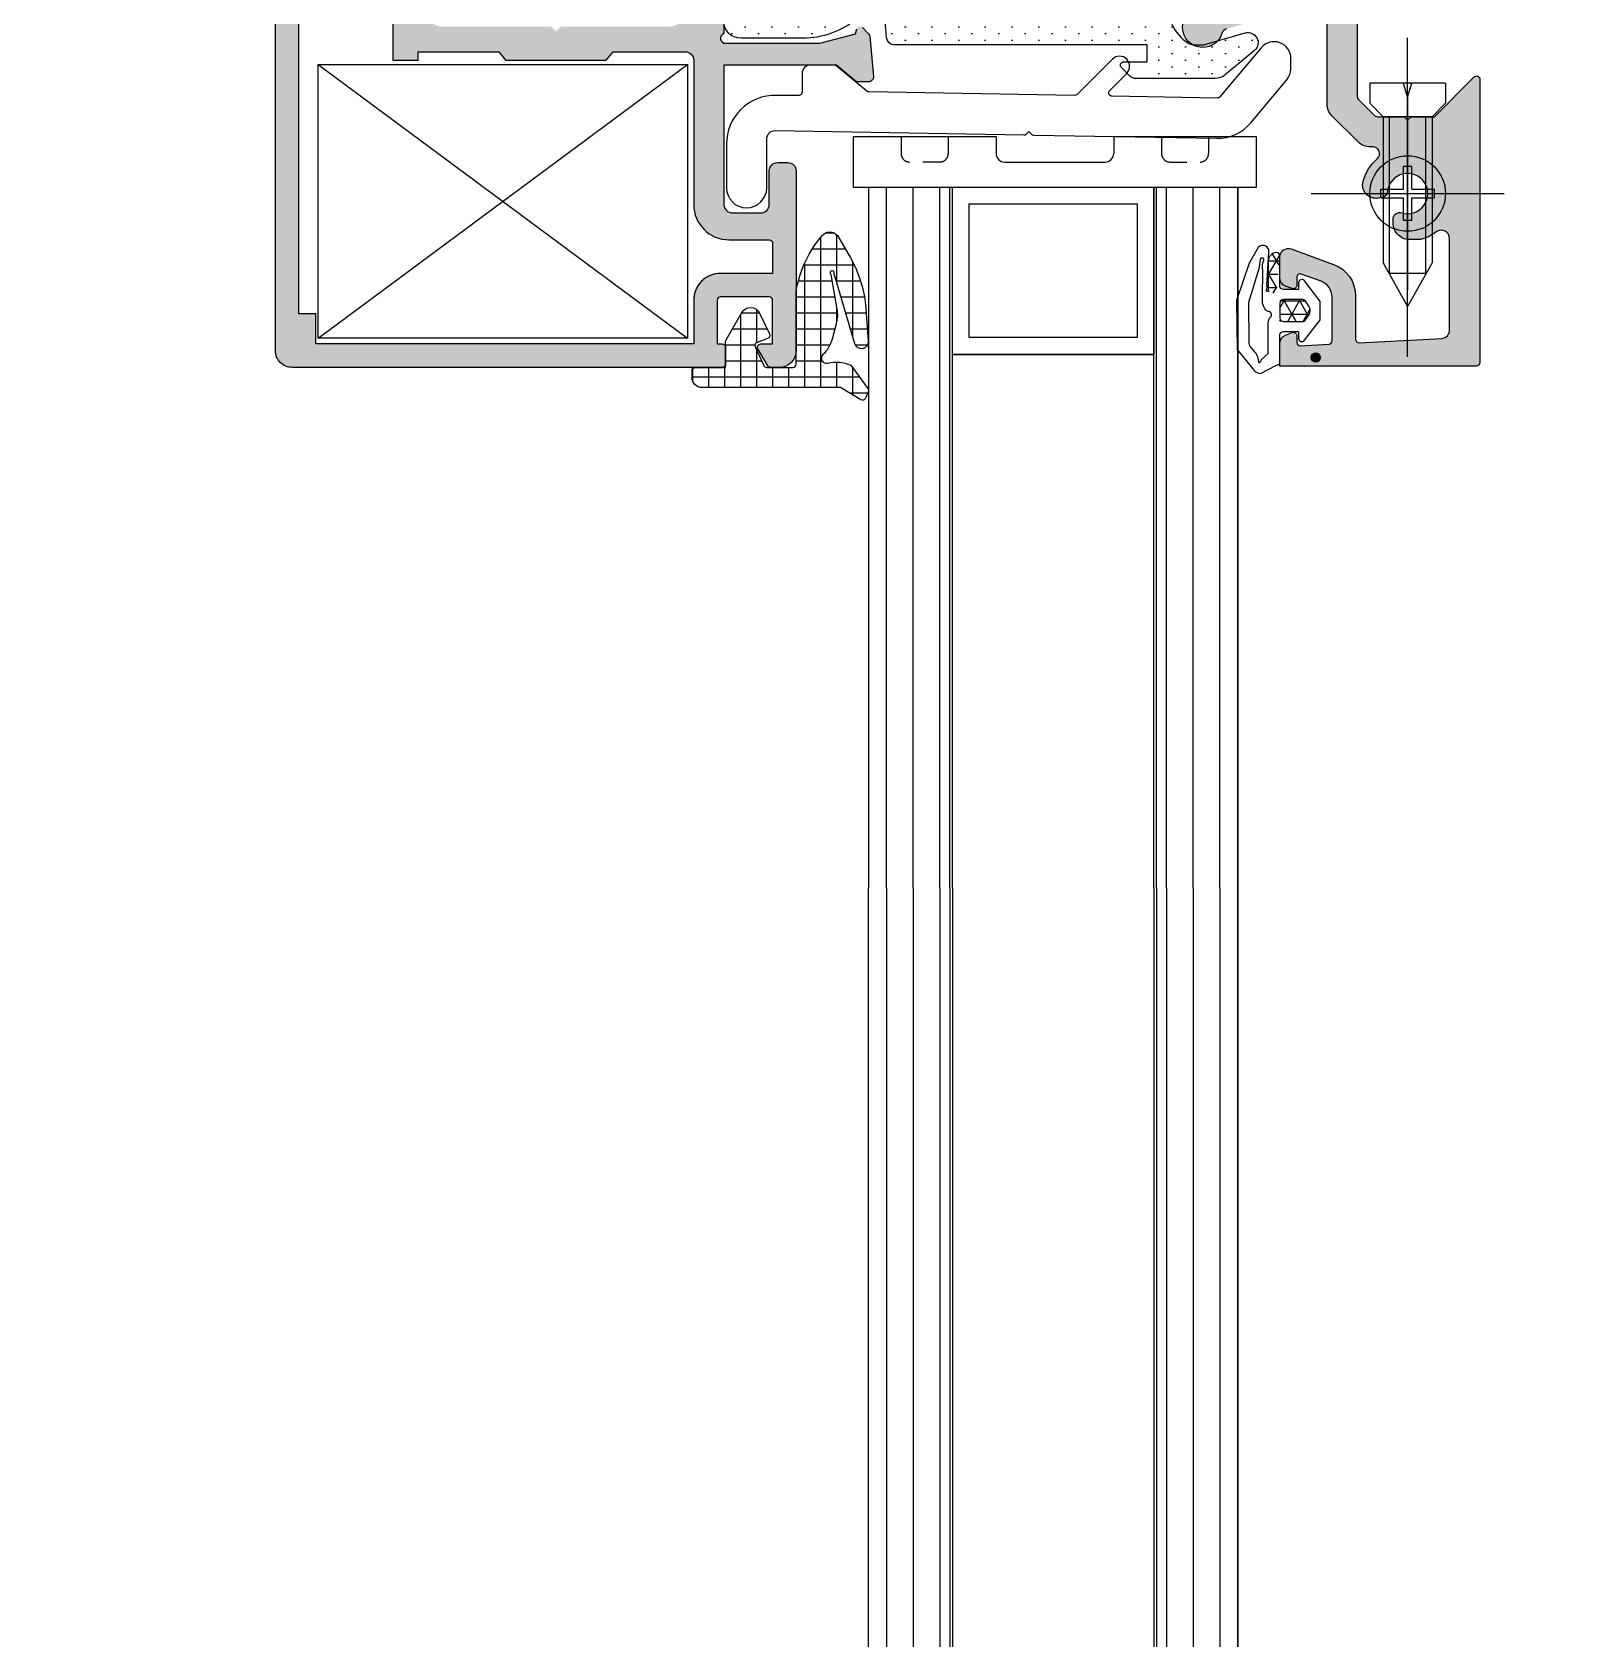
# Model space of a CAD drawing. Header units: inches. Extents: x 21 to 32698, y 13 to 3712.
# Drawn here: x 6816.31 to 6825.51, y 2197.84 to 2207.41 of the extents above; entities that cross this region are included whole.
import ezdxf

# ---------------------------------------------------------------- set-up
doc = ezdxf.new("R2010")
doc.units = ezdxf.units.IN
doc.header["$MEASUREMENT"] = 0
doc.set_wipeout_variables(frame=1)
for name, pattern in [('ACANSTGB', [0.35433070866, 0.15748031496, -0.03937007874, 0.03937007874, -0.03937007874, 0.03937007874, -0.03937007874]), ('AM_ISO08W050', [18, 12, -1.5, 3, -1.5]), ('AM_ISO08W050x2', [9, 6, -0.75, 1.5, -0.75])]:
    doc.linetypes.add(name, pattern=pattern)
for name, color, linetype, lineweight in [('Z_MİM_-KM-GLAZ', 8, 'Continuous', 25), ('Z_MİM_aksesuar_k', 8, 'Continuous', 25), ('Z_MİM_AM_4N', 8, 'Continuous', 25), ('Z_MİM_AM_7N', 8, 'AM_ISO08W050', 25), ('Z_MİM_fitiller_k', 8, 'Continuous', 25), ('Z_MİM_hatch_k', 8, 'Continuous', 25), ('Z_MİM_PROFIL', 8, 'Continuous', 25), ('Z_MİM_yazı_numara_k', 8, 'Continuous', 25)]:
    doc.layers.add(name, color=color, linetype=linetype, lineweight=lineweight)

# ---------------------------------------------------------------- blocks, each defined once
blk = doc.blocks.new('*U176')
blk.add_wipeout([(159.9999999999272, -24.99999999999997), (160.0000000001746, 16.500000001884473), (-5.820766091346741e-11, 16.500000002364686), (2.3283064365386963e-10, -24.99999999999997)])
at = {"layer": 'Z_MİM_fitiller_k'}
h = blk.add_hatch(dxfattribs=at)
h.set_pattern_fill('NET', color=256, scale=0.03, angle=-1.27e-14, style=0)
h.set_pattern_definition([(360, (-59.56335711108987, -46.80462060160887), (0, 0.09525), []), (90, (-59.56335711108987, -46.80462060160887), (-0.09525, 0), [])])
h.paths.add_polyline_path([(11.50389449882785, -10.64048955429028, -0.1368445709265193), (11.59640749571843, -10.69516766818854, 0.7761579852759906), (11.64701325257773, -10.66657668668925, -0.1772789023830706), (11.6590121273184, -10.52959947534985), (11.79860965688711, -10.42747304244115, -0.0882165372835099), (11.80489808653945, -10.42439161050282), (11.81593890057409, -10.42439161050282, -0.033998150155682), (11.81849311424883, -10.42531709182225), (11.85573733458294, -10.44175278283804, -0.4524246970244377), (11.86477283495477, -10.47040619352049), (11.79231003590392, -10.59013045791219), (11.79231003590392, -11.41439161049351, -0.4142135623727344), (11.73231003589461, -11.47439161050282), (11.69231003590392, -11.47439161050282, -0.4142135623725121), (11.6723100358853, -11.45439161048419), (11.6723100358853, -11.27439161050282), (11.51766901975496, -11.27439161050282, -0.1316524975877485), (11.50766901974565, -11.27171211857497), (11.34537891042417, -11.17801388027295, -0.6040521097204682), (11.34958289561326, -11.07188072491119), (11.47315268940291, -11.01303796596042, -0.4424258315573815), (11.50054521344135, -11.02425477346554), (11.52340208706444, -11.08705351762621, 0.4400105308914052), (11.55064830470363, -11.09833927052244), (11.66076240113468, -11.04699222408384, 0.2914734195858075), (11.6723100358853, -11.02886606834512), (11.6723100358853, -10.87439161050282, 0.4142135623736361), (11.65231003588995, -10.85439161048419), (11.22582011683842, -10.85439161048419, -0.046126664797207), (11.2074868052732, -10.8526966952268, -0.13085126301717), (10.8869357657153, -10.69998223288133, -0.4642723457630024), (10.88724249952937, -10.60831603389381), (11.02051105501594, -10.5315941680936, -0.1138896571696626), (11.32166905694174, -10.4399003547864), (11.5186146872118, -10.42633871431611, -0.8747707578601623), (11.53453386353793, -10.50401347808223), (11.11532065253703, -10.62884447330292, 2.027799401989391), (11.11879361609461, -10.64854062837697), (11.3255098139867, -10.61209098533875, -0.1095178116833982), (11.41200325854587, -10.61586737067121)])
at = {"layer": 'Z_MİM_hatch_k'}
h = blk.add_hatch(dxfattribs=at)
h.set_pattern_fill('NET3', color=256, scale=0.025, angle=89.99999999999999, style=0)
h.set_pattern_definition([(90, (-378.7549603761407, -42.79574921163674), (-0.079375, 0), []), (149.9999999999999, (-378.7549603761407, -42.79574921163674), (-0.0396875, -0.0687407664253898), []), (210, (-378.7549603761407, -42.79574921163674), (0.0396875, -0.0687407664253899), [])])
h.paths.add_polyline_path([(11.00878783576189, -7.974391610502819), (11.20498070435131, -7.993914677274034, -1.101916753635022), (11.20007416515144, -8.044391610498169), (11.03634193053002, -8.043771838794086, -0.4117632480234497), (10.98879642013925, -7.993805691252076, -0.4056575527656483)])
h.paths.add_polyline_path([(11.52153717891777, -8.16036733635849, 0.1774617137936554), (11.55374307904857, -8.148253705517009), (11.58890565398613, -8.117967547990006, -0.1359592715212633), (11.63691564437466, -8.10261559514477, 1.955511681190306), (11.63490614509208, -8.094678949007386), (11.63274719305335, -8.092324830825987, -0.6338379233178268), (11.64299685847944, -8.095150345169557, -0.4638472737977014), (11.64081018629948, -8.10254316595531, 0.146481904977726), (11.58890565398613, -8.117967547990006), (11.53985973601228, -8.160211678316443)], flags=17)
h.paths.add_polyline_path([(11.30685442364773, -7.803318740149576), (11.2687878357712, -7.827656812781086), (11.2687878357712, -7.974391610502819), (11.39878783577586, -7.974391610502819), (11.39878783577586, -7.827656812082593), (11.36072125148492, -7.803318740708377, 0.2923544272202276)], flags=17)
h = blk.add_hatch(dxfattribs=at)
h.set_pattern_fill('DOTS', color=256, scale=0.05, angle=-1.27e-14, style=0)
h.set_pattern_definition([(360, (-34.54879595956303, -103.0068302886556), (0.0396875, 0.079375), [0, -0.079375])])
h.paths.add_polyline_path([(9.712310035899268, -11.18439161048884, -0.414213562373041), (9.612310035899267, -11.28439161048885), (8.812310035899266, -11.28439161048885, -0.4142135623731035), (8.712310035899268, -11.18439161048884), (8.712310035899268, -10.8143916104935, -0.1787385444025312), (8.832310035894611, -10.4894300743021), (8.832310035894611, -10.32606498701646), (8.697204146999853, -10.31424475335664, -0.2679491924310282), (8.656246544793232, -10.28556593153775), (8.4100097587332, -9.757509439812594), (8.39380612908861, -9.525786739961802, -0.4348123749606509), (8.413757410086678, -9.504391610484193), (8.928822508524156, -9.504391610484193), (8.932067074463689, -9.411358191866052, 0.0174323377389623), (8.93231003589461, -9.404391610484195), (8.960822755703688, -8.586828997360154, 0.4504671536902645), (8.940971832675846, -8.564391610493503), (8.910633818362824, -8.564391610493503, -0.7914183192455839), (8.888273138599455, -8.46967025094348), (8.980894262995553, -8.423359688745434), (9.042459112848142, -7.921954223608222, -0.3788661086957765), (9.062310035899266, -7.904391610484196), (9.292310035880641, -7.904391610484196, -1.732050807568115), (9.249008765700259, -7.979391610484183, 0.3003468456356188), (9.252310035889957, -8.034391610488854), (9.252310035889957, -8.327559037461496, 0.8916132443370955), (9.76594853578134, -8.475766373799727), (9.680775089026417, -8.181049974334044, -0.8106467724722797), (9.784378877351976, -8.125824353915263), (9.928914480213994, -8.29807517787124, -0.1763269807083805), (9.952310035889957, -8.362353938819467), (9.952310035889957, -8.764391610493504), (9.752310035889957, -8.764391610493504), (9.752310035889957, -10.26625024215467, -0.3888787318531033), (9.70666782301849, -10.31605997705049), (9.592310035903923, -10.32606498701646), (9.592310035903923, -10.4894300743021, -0.1787385444028195), (9.712310035899268, -10.8143916104935)])
h.paths.add_polyline_path([(9.352310035889953, -10.45439161048419), (9.352310035889953, -10.59530258749294, -0.2559241411156327), (9.472310035885297, -10.8143916104935), (9.472310035885297, -11.04439161047487), (8.952310035889955, -11.04439161047487), (8.952310035889955, -10.8143916104935, -0.2559241411159481), (9.072310035885296, -10.59530258749294), (9.072310035885296, -10.45439161048419)], flags=16)
h.paths.add_polyline_path([(9.512310035899265, -10.05439161048419), (9.512310035899265, -8.854391610484186), (9.35465196606236, -8.854391610484186, -0.1052949977747392), (9.172310035885298, -8.746140816110739), (9.172310035885298, -10.05439161048419)], flags=16)
h.paths.add_polyline_path([(9.022310035885297, -10.05439161048419), (9.022310035885297, -9.744391610474878), (8.668703515036018, -9.744391610474878), (8.813258889061384, -10.05439161048419)], flags=16)
h = blk.add_hatch(color=256, dxfattribs=at)
h.paths.add_polyline_path([(8.452310035889955, -11.44439161047488, 0.4142135623743853), (8.472310035885299, -11.4643916104935), (8.692310035903922, -11.4643916104935), (8.692310035903922, -11.66439161049351), (8.842310035903926, -11.66439161049351), (8.842310035903926, -11.4643916104935), (9.548547864519042, -11.50853147478922, -0.3960474615045025), (9.642310035903924, -11.60833673263117), (9.642310035903924, -12.25439161048419), (9.672310035885298, -12.28439161048885), (9.642310035903924, -12.3143916104935), (9.642310035903924, -12.96044648834653, -0.3960474615045866), (9.548547864519042, -13.06025174618847), (8.842310035903926, -13.10439161048419), (8.842310035903926, -12.9043916104842), (8.692310035903922, -12.9043916104842), (8.692310035903922, -13.10439161048419), (8.472310035885299, -13.10439161048419, 0.4142135623733866), (8.452310035889955, -13.12439161050282), (8.452310035889955, -13.69374558869897), (8.364702341449432, -13.78249257281571, -0.2005918409503813), (8.336235941643814, -13.79439161047487), (7.322310035885298, -13.79439161047487, -0.4142135623729704), (7.302310035889954, -13.77439161050282), (7.302310035889954, -13.55439161048419), (7.165554857184164, -13.55439161048419, 0.3129018860482702), (7.118721247720517, -13.58688124143667), (7.103576592099837, -13.62738746286052, 0.5233430778442651), (7.122310035885297, -13.6543916104842), (7.182310035894611, -13.6543916104842, -0.4142135623730534), (7.202310035889954, -13.67439161050282), (7.202310035889954, -13.7643916104935, -0.4142135623731284), (7.152310035889954, -13.8143916104935), (6.792310035903922, -13.8143916104935, -0.4142135623730951), (6.742310035903922, -13.7643916104935), (6.742310035903922, -13.67439161050282, -0.4142135623730533), (6.762310035899266, -13.6543916104842), (6.822310035885298, -13.6543916104842, 0.5233430778442015), (6.841043479670754, -13.62738746286052), (6.825898824050075, -13.58688124143667, 0.3129018860484408), (6.779065214586428, -13.55439161048419), (6.667310035903922, -13.55439161048419), (6.642310035903922, -13.55439161048419), (6.642310035903922, -13.93439161048884, 0.4142135623730533), (6.662310035899267, -13.95439161048419), (11.5723100358853, -13.95439161048419, 0.4142135623733615), (11.6723100358853, -13.85439161048419), (11.6723100358853, -11.29439161047487, 0.4142135623727209), (11.65231003588995, -11.27439161050282), (11.55231003588995, -11.27439161050282, 0.4142135623736778), (11.53231003589461, -11.29439161047487), (11.53231003589461, -11.32439161050281), (11.2723100358853, -11.32439161050281, -0.4142135623736778), (11.25231003588995, -11.30439161048419), (11.25231003588995, -11.0143916104935, -0.4142135623730533), (11.2723100358853, -10.99439161047488), (11.53231003589461, -10.99439161047488), (11.53231003589461, -11.0643916104935, 0.5773502691897316), (11.56231003589927, -11.081712118561), (11.66231003589927, -11.02397709163054, 0.2679491924312232), (11.6723100358853, -11.00665658358633), (11.6723100358853, -10.95439161048419, 0.4142135623730453), (11.5723100358853, -10.85439161048419), (10.50231003588995, -10.85439161048419, 0.4142135623731117), (10.45231003588995, -10.90439161048419), (10.45231003588995, -10.9643916104935, 0.4142135623731117), (10.50231003588995, -11.0143916104935), (10.70231003588995, -11.0143916104935, -0.4142135623730951), (10.75231003588995, -11.0643916104935), (10.75231003588995, -11.23439161048885, -0.4142135623730951), (10.70231003588995, -11.28439161048885), (9.87231003590858, -11.28439161048885), (9.8723100358853, -10.61437611270378), (9.96535667427814, -10.50272014662772, 0.1754523787632294), (9.972310035885297, -10.48351461463756), (9.972310035885297, -10.42439161050282, 0.4400105308894401), (9.939695363608172, -10.39450576955136), (9.69949981453827, -10.4155201571077, 0.1763269807094836), (9.6871007937705, -10.42130191545151), (9.648059852723948, -10.46034285649806, 0.5731460964500097), (9.657037785835547, -10.49366868587825), (9.68519312124698, -10.50121288525555), (9.742310035903923, -10.71437611270379), (9.742310035903923, -11.27439161050282, -0.8430389970997245), (9.684025764651583, -11.28439161048885), (8.740594307146951, -11.28439161048885, -0.8430389971046679), (8.682310035894611, -11.27439161050282), (8.682310035894611, -10.71437611270379), (8.739426950551554, -10.50121288525555), (8.767582285939701, -10.49366868587825, 0.5731460964762374), (8.776560219074584, -10.46034285649806), (8.73751927800475, -10.42130191545151, 0.1763269807102946), (8.72512025723698, -10.4155201571077), (8.484924708167076, -10.39450576955136, 0.4400105308908727), (8.452310035889955, -10.42439161050282), (8.452310035889955, -10.48351461463756, 0.1754523787637969), (8.45926339749711, -10.50272014662772), (8.552310035889953, -10.61437611270378), (8.552310035889953, -11.28439161048885), (8.472310035885299, -11.28439161048885, 0.4142135623731784), (8.452310035889955, -11.30439161048419)])
h.paths.add_polyline_path([(11.53231003589461, -11.4643916104935), (11.53231003589461, -13.71439161049351), (11.35231003588995, -13.71439161049351), (11.35231003588995, -13.8143916104935), (8.592310035903925, -13.8143916104935), (8.592310035903925, -13.25439161048419), (9.792310035903922, -13.25439161048419), (9.842310035903923, -13.25439161048419), (9.842310035903923, -13.10439161048419), (9.792310035903922, -13.10439161048419), (9.792310035903922, -12.62439161050282), (9.842310035903923, -12.58439161048885), (9.842310035903923, -11.98439161048885), (9.792310035903922, -11.94439161047488), (9.792310035903922, -11.5143916104935, -0.4142135623730951), (9.842310035903923, -11.4643916104935), (10.70231003588995, -11.4643916104935, 0.4142135623730951), (10.91231003589927, -11.25439161048419), (10.91231003589927, -11.0143916104935, -0.4142135623732617), (10.93231003589461, -10.99439161047488), (11.11231003589926, -10.99439161047488), (11.11231003589926, -11.30439161048419, 0.4142135623732793), (11.2723100358853, -11.4643916104935)], flags=16)
at = {"layer": 'Z_MİM_PROFIL'}
blk.add_hatch(color=256, dxfattribs=at).paths.add_polyline_path([(10.179141122126, -7.055032307399982), (9.942642560810768, -6.818533746108029, -0.6681786379370994), (9.95678469643461, -6.784391610488852), (11.64405853806528, -6.784391610488852, -0.4142135623730951), (11.66405853806062, -6.804391610484187), (11.66405853806062, -7.974391610502819), (11.52730335937811, -7.974391610502819, -0.4794745592396537), (11.4784821703797, -7.913598487481094, -0.7328855791918025), (11.50942636823746, -7.868639620418276, 0.6845184271427299), (11.54343442162497, -7.853344891361516), (11.53353179977274, -7.66439161049351), (11.25320399687624, -7.66439161049351, 0.3152987888726927), (11.15923473478759, -7.730189596164592), (11.11651860156561, -7.847551207618407, 0.5205670505590174), (11.13531245398334, -7.874391610502812), (11.18405853807925, -7.874391610502812, -0.5233430778214198), (11.2027919818647, -7.901395758103205, -0.7433808294951716), (11.14081371678038, -7.974391610502819), (11.01405853806062, -7.974391610502819, -0.5205670505544201), (10.96707390702793, -7.907290603315075), (11.05854072663932, -7.655987581821705, -0.3152987888766701), (11.24647925079333, -7.524391610502817), (11.52619471070355, -7.524391610502817), (11.49932960269505, -7.011774812663531, 0.3989595459730379), (11.4493981259642, -6.964391610493507), (10.9055317893857, -6.964391610493507, 0.6167473775517153), (10.86542028298134, -7.044242356742357, -0.0842855562898162), (10.90876530383246, -7.129235582101713, -0.1994773632632546), (10.90530308845917, -7.167447789713363, -0.5634978632870296), (10.79803365662227, -7.300716814446815, -0.5729629308761977), (10.7514417410828, -7.249800113729747, 2.811597421588897), (10.62533008854369, -7.333843659238509, -0.3419987131230772), (10.66101941952946, -7.367403630215292, -0.6163001454825877), (10.57657592315225, -7.482719588141505, -0.1598528725830274), (10.42931808393913, -7.394898133027923, 0.6935635662371551), (10.35914112210738, -7.421153627244378), (10.35914112210738, -7.438169392386071, -0.1989123673699739), (10.32985180022659, -7.508880070505283), (10.17363618281668, -7.665095687938474, -0.1989418209394937), (10.10291417173574, -7.694385009167334), (9.624001333909096, -7.694330734202252, 0.4142169399714044), (9.523990001482877, -7.794320553798781), (9.523986284690896, -7.830832193327694), (9.662845367658864, -8.315298576002562, -2.499220062693122), (9.529322243132617, -8.413175611478835), (9.43447184495161, -8.18965164902768), (9.328136456361957, -8.083292155854023, -0.4142135622836336), (9.328139661811276, -8.055007884792602), (9.343999418779262, -8.039151722147677), (9.344013147102652, -7.904293338164308), (9.16401715823448, -7.904272939312816, -0.414180369327131), (9.144019424822169, -7.884272939433897), (9.144019424822169, -7.804391610484187, -0.4142135623730951), (9.164019424817509, -7.784391610488852), (9.3440097149927, -7.784391610488852), (9.3440097149927, -7.634380315315523), (9.049168486008403, -7.634380315315523, -0.4142135623730951), (9.029168486013061, -7.61438031532019), (9.029168486013061, -7.534380315338807, -0.4142135623730953), (9.04916848603169, -7.514380315320181), (10.06979311420581, -7.514380315320181), (10.179141122126, -7.405032307399991), (10.179141122126, -7.235604813929271), (10.20035432556177, -7.214391610493507), (10.179141122126, -7.193178407057741)])
at = {"layer": 'Z_MİM_yazı_numara_k'}
h = blk.add_hatch(dxfattribs=at)
h.set_pattern_fill('LINE', color=256, scale=0.0375, angle=44.99999999999999, style=0)
h.set_pattern_definition([(44.99999999999999, (87.06410617919173, -24.766281642159), (-0.0033145630368119, 0.0033145630368119), [])])
edge = h.paths.add_edge_path()
edge.add_arc((11.61326318343634, -7.761259526947127), 0.0271368228285661, 0, 360)
for p, q in [((9.979141122126006, -6.989391610493496), (10.09914112212135, -6.989391610493496)), ((9.979141122126006, -6.989391610493496), (9.979141122126006, -7.439391610493501)), ((10.179141122126, -7.069391610474879), (10.09914112212135, -6.989391610493496)), ((10.179141122126, -7.069391610474879), (11.04914112212135, -7.069391610474879)), ((10.179141122126, -7.069391610474879), (10.179141122126, -7.359391610488843)), ((10.66228469642809, -7.054391610484187), (10.61128469642716, -7.054391610484187)), ((10.61128469642716, -7.188891610481392), (10.61128469642716, -7.054391610484187)), ((10.66228469642809, -7.188891610481392), (10.66228469642809, -7.054391610484187)), ((11.04914112212135, -7.069391610474879), (11.30914112213066, -7.214391610493507)), ((10.06250580158083, -7.214391610493507), (9.979141122126006, -7.189173055115702)), ((10.06250580158083, -7.214391610493507), (9.979141122126006, -7.23959618304073)), ((10.47678469642995, -7.188891610481392), (10.47678469642995, -7.239891610482331)), ((10.61128469642716, -7.188891610481392), (10.47678469642995, -7.188891610481392)), ((10.61128469642716, -7.239891610482331), (10.47678469642995, -7.239891610482331)), ((10.61128469642716, -7.374391610479533), (10.61128469642716, -7.239891610482331)), ((10.7967846964253, -7.188891610481392), (10.66228469642809, -7.188891610481392)), ((10.66228469642809, -7.374391610479533), (10.66228469642809, -7.239891610482331)), ((10.7967846964253, -7.239891610482331), (10.66228469642809, -7.239891610482331)), ((10.7967846964253, -7.188891610481392), (10.7967846964253, -7.239891610482331)), ((11.04914112212135, -7.359391610488843), (11.30914112213066, -7.214391610493507)), ((10.179141122126, -7.359391610488843), (10.09914112212135, -7.439391610493501)), ((10.179141122126, -7.359391610488843), (11.04914112212135, -7.359391610488843)), ((9.979141122126006, -7.439391610493501), (10.09914112212135, -7.439391610493501)), ((10.66228469642809, -7.374391610479533), (10.61128469642716, -7.374391610479533)), ((10.29916275893336, -8.964391610493507), (10.39916275893336, -8.964391610493507)), ((10.44916275893336, -9.614391610493506), (10.44916275893336, -9.014391610493504)), ((10.29916275893336, -9.66439161049351), (10.39916275893336, -9.66439161049351))]:
    blk.add_line(p, q)
at = {"linetype": 'ACANSTGB', "ltscale": 0.01}
for p, q in [((10.29916275893336, -8.399391610502818), (10.39916275893336, -8.399391610502818)), ((10.44916275893336, -8.629391610484191), (10.44916275893336, -8.449391610502815)), ((10.29916275893336, -8.679391610484188), (10.39916275893336, -8.679391610484188)), ((10.29916275893336, -9.949391610502817), (10.39916275893336, -9.949391610502817)), ((10.44916275893336, -9.99939161050282), (10.44916275893336, -10.17939161048419)), ((10.29916275893336, -10.22939161048419), (10.39916275893336, -10.22939161048419))]:
    blk.add_line(p, q, dxfattribs=at)
blk.add_lwpolyline([(10.29916275893336, -9.66439161049351), (10.29916275893336, -10.5143916104935), (10.59916275893336, -10.5143916104935), (10.59916275893336, -8.114391610493499), (10.29916275893336, -8.114391610493499), (10.29916275893336, -8.964391610493507)])
blk.add_circle((10.63678469641598, -7.214391610493507), 0.225)
for centre, start, end in [((10.39916275893336, -8.449391610502815), 0, 90.00000000000006), ((10.39916275893336, -8.629391610484191), 270, 0), ((10.39916275893336, -9.99939161050282), 0, 90.00000000000006), ((10.39916275893336, -10.17939161048419), 270, 0)]:
    blk.add_arc(centre, 0.05, start, end, dxfattribs=at)
for centre, start, end in [((10.39916275893336, -9.014391610493504), 0, 90.00000000000006), ((10.39916275893336, -9.614391610493506), 270, 0)]:
    blk.add_arc(centre, 0.05, start, end)
at = {"layer": 'Z_MİM_aksesuar_k'}
for p, q in [((10.59916275893336, -10.42439161050282), (10.59916275893336, -8.22439161050282)), ((14.77162963617591, -8.22439161050282), (10.59916275893336, -8.22439161050282)), ((10.59916275893336, -8.22439161050282), (14.77162963617591, -8.22439161050282)), ((14.77162963617591, -8.22439161050282), (74.25579896337584, -8.224391610502806)), ((74.25579896337584, -8.224391610502806), (14.77162963617591, -8.22439161050282)), ((14.77162963617591, -8.332556845947723), (10.59916275893336, -8.332556845947723)), ((14.77162963617591, -8.332556845947723), (74.25579896337584, -8.332556845947707)), ((14.77162963617591, -8.491306845938407), (10.59916275893336, -8.491306845938407)), ((14.77162963617591, -8.491306845938407), (74.25579896337584, -8.491306845938396)), ((14.77162963617591, -8.650056845952378), (10.59916275893336, -8.650056845952378)), ((14.77162963617591, -8.650056845952378), (74.25579896337584, -8.650056845952362)), ((14.77162963617591, -8.70880684596635), (10.59916275893336, -8.70880684596635)), ((14.77162963617591, -8.72439161050282), (10.59916275893336, -8.72439161050282)), ((11.59484434847253, -9.924391610502825), (11.59484434847253, -8.72439161050282)), ((14.77162963617591, -8.70880684596635), (74.25579896337584, -8.708806845966336)), ((14.77162963617591, -8.72439161050282), (74.25579896337584, -8.724391610502806)), ((14.77162963617591, -9.924391610502825), (10.59916275893336, -9.924391610502825)), ((14.77162963617591, -9.939976375039292), (10.59916275893336, -9.939976375039292)), ((14.77162963617591, -9.924391610502825), (74.25579896337584, -9.92439161050281)), ((14.77162963617591, -9.939976375039292), (74.25579896337584, -9.93997637503928)), ((14.77162963617591, -9.998726375029976), (10.59916275893336, -9.998726375029976)), ((14.77162963617591, -9.998726375029976), (74.25579896337584, -9.99872637502996)), ((14.77162963617591, -10.15747637502066), (10.59916275893336, -10.15747637502066)), ((14.77162963617591, -10.15747637502066), (74.25579896337584, -10.15747637502065)), ((14.77162963617591, -10.31622637503463), (10.59916275893336, -10.31622637503463)), ((14.77162963617591, -10.31622637503463), (74.25579896337584, -10.31622637503462)), ((10.59916275893336, -10.42439161050282), (14.77162963617591, -10.42439161050282)), ((74.25579896337584, -10.42439161050281), (14.77162963617591, -10.42439161050282)), ((9.867550395941349, -13.70058072828836), (11.497550395946, -11.50058072828836)), ((11.497550395946, -13.70058072828836), (9.867550395941349, -11.50058072828836))]:
    blk.add_line(p, q, dxfattribs=at)
for points in [[(11.59484434847253, -9.924391610502825), (10.59916275893336, -9.924391610502825), (10.59916275893336, -8.72439161050282), (11.59484434847253, -8.72439161050282)], [(11.49484434847253, -9.824391610502817), (10.69916275893336, -9.824391610502817), (10.69916275893336, -8.824391610502815), (11.49484434847253, -8.824391610502815)], [(11.497550395946, -13.70058072828836), (9.867550395941349, -13.70058072828836), (9.867550395941349, -11.50058072828836), (11.497550395946, -11.50058072828836)]]:
    blk.add_lwpolyline(points, close=True, dxfattribs=at)
at = {"layer": 'Z_MİM_AM_4N'}
for p, q in [((11.11369284626561, -7.105391610485128), (10.179141122126, -7.105391610485128)), ((11.11369284626561, -7.105391610485128), (11.11369284626561, -7.323391610478607)), ((11.11369284626561, -7.323391610478607), (10.179141122126, -7.323391610478607))]:
    blk.add_line(p, q, dxfattribs=at)
at = {"layer": 'Z_MİM_AM_7N', "linetype": 'AM_ISO08W050x2'}
for p, q in [((10.63678469641598, -7.78939161049351), (10.63678469641598, -6.639391610493503)), ((11.60914112213066, -7.214391610493507), (9.709141122130665, -7.214391610493507)), ((10.06178469641598, -7.214391610493507), (11.21178469641598, -7.214391610493507))]:
    blk.add_line(p, q, dxfattribs=at)
at = {"layer": 'Z_MİM_fitiller_k'}
for points in [[(11.45878783576189, -7.954391610484193), (11.45878783576189, -7.864124611021566), (11.49880192440467, -7.864124611021566, 0.715975694295998), (11.51100289958993, -7.828277333501347), (11.39445289042777, -7.738544332936028, 0.1655176740834616), (11.38225191528907, -7.734391610488843), (11.28532375837675, -7.734391610488843, 0.1655176740834594), (11.27312278323805, -7.738544332936028), (11.15657277407589, -7.828277333501347, 0.7159756942959975), (11.16877374926115, -7.864124611021566), (11.20878783576189, -7.864124611021566), (11.20878783576189, -7.954391610484193, -0.414213562373761), (11.18878783576654, -7.974391610502819), (11.00878783576189, -7.974391610502819, 0.4142135623730951), (10.98878783576655, -7.994391610498155, 0.4230581993031068), (11.03881204531061, -8.04378118887692), (11.20007416515144, -8.044391610498169, 0.1962615682786721), (11.21897238879463, -8.040682615480932, -0.661043752728607), (11.21086859144269, -8.054985287670604, 0.1480780811280966), (11.18206312141845, -8.051808049088889, 0.0006343350210416), (11.18193842938634, -8.051831439744303), (10.98597780223934, -8.0410625201432, 0.7702234241018636), (10.95906267159151, -8.10329752676337), (11.05161683473269, -8.158636514192068), (11.27375003537161, -8.23247492136582), (11.5661059747217, -8.229991231138444), (11.69056306711862, -8.127541826108086, 0.2183144970098696), (11.70793241069185, -8.089657261130952), (11.65878783576189, -7.994391610498155, 0.4142135623729287), (11.63878783576654, -7.974391610502819), (11.47878783575723, -7.974391610502819, -0.4142135623727621)], [(11.36072125127537, -7.80331874056867, 0.2923544271904933), (11.30685442346147, -7.803318740289284), (11.2780144702643, -7.821757715616, 0.2558587844405164), (11.2687878357712, -7.838608074538967), (11.2687878357712, -7.954391610484193, 0.4142135623735947), (11.28878783576655, -7.974391610502819), (11.37878783575723, -7.974391610502819, 0.4142135623729287), (11.39878783577586, -7.954391610484193), (11.39878783577586, -7.838608073584352, 0.2558587826855968), (11.38956120137589, -7.821757714731233)], [(11.03448044848627, -8.09267020845003), (11.08470792260485, -8.101247975487809), (11.28517480408771, -8.162375337026631), (11.52153717891777, -8.16036733635849, 0.1774617136563931), (11.55374307902528, -8.148253705540299), (11.57018082772846, -8.134095577245205, -0.2035105820344177), (11.63691564437466, -8.10261559514477, 0.7326565381488181), (11.64299685847944, -8.095150345169557, 0.4103633607472749), (11.63627584350759, -8.090351843788836, 0.4164829174914815), (11.62780521127859, -8.08693610094636), (11.58878783576655, -8.044391610498169), (11.40805375485214, -8.044391610498169, -0.1962615682788122), (11.37306104425805, -8.030105896202471, 0.664494697737288), (11.3390639600111, -8.044391610498169), (11.33097694802562, -8.058145092708614, -0.219093089368458), (11.2574334520148, -8.078099115939438), (11.0940311757149, -8.075999998908117, -0.1387799835672536), (11.03509254755916, -8.071443575133188, 1.356329022827827)], [(11.79231003590392, -11.41439161049351, -0.4142135623730673), (11.73231003589461, -11.47439161050282), (11.69231003590392, -11.47439161050282, -0.4142135623734279), (11.6723100358853, -11.45439161048419), (11.6723100358853, -11.27439161050282), (11.51766901975496, -11.27439161050282, -0.1316524975875845), (11.50766901974565, -11.27171211857497), (11.34537891042417, -11.17801388027295, -0.6040521097204682), (11.34958289561326, -11.07188072491119), (11.47315268940291, -11.01303796596042, -0.4424258315573815), (11.50054521344135, -11.02425477346554), (11.52340208706444, -11.08705351762621, 0.4400105308906695), (11.55064830470363, -11.09833927052244), (11.66076240113468, -11.04699222408384, 0.2914734195865784), (11.6723100358853, -11.02886606834512), (11.6723100358853, -10.87439161050282, 0.4142135623734697), (11.65231003588995, -10.85439161048419), (11.22582011683842, -10.85439161048419, -0.046126664797207), (11.2074868052732, -10.8526966952268, -0.13085126301717), (10.8869357657153, -10.69998223288133, -0.4642723457630474), (10.88724249952937, -10.60831603389381), (11.02051105501594, -10.5315941680936, -0.1138896571696585), (11.32166905694174, -10.4399003547864), (11.5186146872118, -10.42633871431611, -0.9163311740184571), (11.53099822977091, -10.50506629957966), (11.11532065253703, -10.62884447330292, 2.027799401989391), (11.11879361609461, -10.64854062837697), (11.3255098139867, -10.61209098533875, -0.1095178116833982), (11.41200325854587, -10.61586737067121), (11.50389449882785, -10.64048955429028, -0.1368445709265192), (11.59640749571843, -10.69516766818854, 0.7761579852759907), (11.64701325257773, -10.66657668668925, -0.1772789023830615), (11.6590121273184, -10.52959947534985), (11.79860965688711, -10.42747304244115, -0.0882165372835099), (11.80489808653945, -10.42439161050282), (11.81593890057409, -10.42439161050282, -0.0339981501555236), (11.81849311424883, -10.42531709182225), (11.85573733458294, -10.44175278283804, -0.4524246970244377), (11.86477283495477, -10.47040619352049), (11.79231003590392, -10.59013045791219)]]:
    blk.add_lwpolyline(points, format="xyb", close=True, dxfattribs=at)
at = {"layer": 'Z_MİM_hatch_k'}
for points in [[(9.596925420500323, -10.49490607730261, -0.1750456678040812), (9.712310035899268, -10.8143916104935), (9.712310035899268, -11.18439161048884, -0.4142135623730744), (9.612310035899267, -11.28439161048885)], [(9.254509430495077, -8.428254085082187, 0.6417532208680469), (9.731963810394504, -8.53480417782123, 0.1637529568012108), (9.752310035889957, -8.474345297530846), (9.752310035889957, -8.435654720246417, 0.0704502144376241), (9.750344303995355, -8.42177275037541), (9.680775089026417, -8.181049974334044, -0.8106467724723248), (9.784378877351976, -8.125824353915263), (9.928914480213994, -8.29807517787124, -0.1763269807082119), (9.952310035889957, -8.362353938819467), (9.952310035889957, -8.831965203631285, -0.1989123673797938), (9.93766537494956, -8.86732054269089), (9.886452171509141, -8.91853374610804, -0.6681786379181335), (9.852310035889953, -8.904391610484195), (9.852310035889953, -8.764391610493504), (9.752310035889957, -8.764391610493504), (9.752310035889957, -10.26625024215467, -0.3888787318532396), (9.70666782301849, -10.31605997705049), (9.610566921043194, -10.32446771653052, 0.3888787318528796)], [(10.05217813036868, -10.97433041262123, 0.4193348017583922), (10.34213396196718, -11.26939161047488), (10.60231003588995, -11.26939161047488, 1), (10.60231003588995, -11.0293916104842), (10.31213396196252, -11.0293916104842, -0.4193348017583948), (10.26214157720095, -10.97851899017263), (10.28796259788794, -9.499233705738176, 0.1989123673798878), (10.28235243998932, -9.484991490190467), (10.26732876359018, -9.469434017829215), (10.28288623592815, -9.454410341430076, 0.1989123673796257), (10.28899002242832, -9.44037259356267), (10.30799750767181, -8.351434492949949, 0.2262768982550233), (10.21516188546082, -8.147725312087301), (9.959008577908373, -7.932787166164812, 0.1763269807085417), (9.894729816936874, -7.909391610488852), (9.832500863866867, -7.909391610488852, 0.70020753820972), (9.768222102895363, -8.085996054812881), (10.06089285912456, -8.331575978409118, -0.2262768982549887), (10.06803406083489, -8.347245915421837), (10.05708726907613, -8.974387195149063, -0.6618855611954743), (10.02294817955697, -8.988180282666903), (9.92173310052602, -8.88696520361266, 0.9999999999999495), (9.836880286782963, -8.971818017355716), (10.04735057880169, -9.182288309374444, -0.2034522994236907), (10.05320539707316, -9.196779493150855), (10.03183540424796, -10.42106556256915, -0.1709581491718292), (10.02720287593546, -10.43352020243331), (9.883898971904989, -10.60548488726056, 0.1754523787612648), (9.8723100358853, -10.63749410724416), (9.8723100358853, -10.76939161047488, 0.4142135623731951), (9.922310035885298, -10.81939161047488), (10.03231003589461, -10.81939161047488, -0.4142135623729288), (10.05231003588995, -10.8393916104935), (10.05231003588995, -10.98949566302038)], [(8.740594307146951, -11.28439161048885), (9.684025764651583, -11.28439161048885, 0.843038997099725), (9.742310035903923, -11.27439161050282), (9.742310035903923, -10.71437611270379), (9.68519312124698, -10.50121288525555), (9.657037785835547, -10.49366868587825, -0.5731460964500094)], [(9.648059852723948, -10.46034285649806), (9.6871007937705, -10.42130191545151, -0.1763269807094836), (9.69949981453827, -10.4155201571077), (9.939695363608172, -10.39450576955136, -0.4400105308894401), (9.972310035885297, -10.42439161050282), (9.972310035885297, -10.48351461463756, -0.1754523787632294), (9.96535667427814, -10.50272014662772), (9.8723100358853, -10.61437611270378), (9.87231003590858, -11.28439161048885), (10.70231003588995, -11.28439161048885, 0.4142135623730951), (10.75231003588995, -11.23439161048885), (10.75231003588995, -11.0643916104935, 0.4142135623730951), (10.70231003588995, -11.0143916104935), (10.50231003588995, -11.0143916104935, -0.4142135623731117), (10.45231003588995, -10.9643916104935), (10.45231003588995, -10.90439161048419, -0.4142135623731117), (10.50231003588995, -10.85439161048419), (11.5723100358853, -10.85439161048419, -0.4142135623730453), (11.6723100358853, -10.95439161048419), (11.6723100358853, -11.00665658358633, -0.2679491924312232), (11.66231003589927, -11.02397709163054), (11.56231003589927, -11.081712118561, -0.5773502691897316), (11.53231003589461, -11.0643916104935), (11.53231003589461, -10.99439161047488), (11.2723100358853, -10.99439161047488, 0.4142135623730534), (11.25231003588995, -11.0143916104935), (11.25231003588995, -11.30439161048419, 0.4142135623736778), (11.2723100358853, -11.32439161050281), (11.53231003589461, -11.32439161050281), (11.53231003589461, -11.29439161047487, -0.4142135623736778), (11.55231003588995, -11.27439161050282), (11.65231003588995, -11.27439161050282, -0.4142135623727207), (11.6723100358853, -11.29439161047487), (11.6723100358853, -13.85439161048419, -0.4142135623733615), (11.5723100358853, -13.95439161048419), (6.662310035899267, -13.95439161048419, -0.4142135623730534)]]:
    blk.add_lwpolyline(points, format="xyb", dxfattribs=at)
for points in [[(11.11231003589926, -11.30439161048419, 0.4142135623730712), (11.2723100358853, -11.4643916104935), (11.53231003589461, -11.4643916104935), (11.53231003589461, -13.71439161049351), (11.35231003588995, -13.71439161049351), (11.35231003588995, -13.8143916104935), (8.592310035903925, -13.8143916104935), (8.592310035903925, -13.25439161048419), (9.792310035903922, -13.25439161048419), (9.842310035903923, -13.25439161048419), (9.842310035903923, -13.10439161048419), (9.792310035903922, -13.10439161048419), (9.792310035903922, -12.62439161050282), (9.842310035903923, -12.58439161048885), (9.842310035903923, -11.98439161048885), (9.792310035903922, -11.94439161047488), (9.792310035903922, -11.5143916104935, -0.4142135623730951), (9.842310035903923, -11.4643916104935), (10.70231003588995, -11.4643916104935, 0.4142135623730951), (10.91231003589927, -11.25439161048419), (10.91231003589927, -11.0143916104935, -0.4142135623735947), (10.93231003589461, -10.99439161047488), (11.11231003589926, -10.99439161047488)], [(9.792310035903922, -11.5143916104935, -0.4142135623730951), (9.842310035903923, -11.4643916104935), (10.70231003588995, -11.4643916104935, 0.4142135623730951), (10.91231003589927, -11.25439161048419), (10.91231003589927, -11.0143916104935, -0.4142135623732617), (10.93231003589461, -10.99439161047488), (11.11231003589926, -10.99439161047488), (11.11231003589926, -11.30439161048419, 0.4142135623732376), (11.2723100358853, -11.4643916104935), (11.53231003589461, -11.4643916104935), (11.53231003589461, -13.71439161049351), (11.35231003588995, -13.71439161049351), (11.35231003588995, -13.8143916104935), (8.592310035903925, -13.8143916104935), (8.592310035903925, -13.25439161048419), (9.792310035903922, -13.25439161048419), (9.842310035903923, -13.25439161048419), (9.842310035903923, -13.10439161048419), (9.792310035903922, -13.10439161048419), (9.792310035903922, -12.62439161050282), (9.842310035903923, -12.58439161048885), (9.842310035903923, -11.98439161048885), (9.792310035903922, -11.94439161047488)], [(11.11231003589926, -11.30439161048419, 0.4142135623730712), (11.2723100358853, -11.4643916104935), (11.53231003589461, -11.4643916104935), (11.53231003589461, -13.71439161049351), (11.35231003588995, -13.71439161049351), (11.35231003588995, -13.8143916104935), (8.592310035903925, -13.8143916104935), (8.592310035903925, -13.25439161048419), (9.792310035903922, -13.25439161048419), (9.842310035903923, -13.25439161048419), (9.842310035903923, -13.10439161048419), (9.792310035903922, -13.10439161048419), (9.792310035903922, -12.62439161050282), (9.842310035903923, -12.58439161048885), (9.842310035903923, -11.98439161048885), (9.792310035903922, -11.94439161047488), (9.792310035903922, -11.5143916104935, -0.4142135623730951), (9.842310035903923, -11.4643916104935), (10.70231003588995, -11.4643916104935, 0.4142135623730951), (10.91231003589927, -11.25439161048419), (10.91231003589927, -11.0143916104935, -0.4142135623735947), (10.93231003589461, -10.99439161047488), (11.11231003589926, -10.99439161047488)]]:
    blk.add_lwpolyline(points, format="xyb", close=True, dxfattribs=at)
at = {"layer": 'Z_MİM_PROFIL'}
for points in [[(9.04916848603169, -7.514380315320181), (10.05736670733893, -7.514380315320181, 0.1989123673796174), (10.0785799107747, -7.505593518751298), (10.17035432555711, -7.413819103968875, 0.198912367379658), (10.179141122126, -7.392605900533112), (10.179141122126, -7.235604813929271), (10.20035432556177, -7.214391610493507), (10.179141122126, -7.193178407057741), (10.179141122126, -7.055032307399982), (9.942642560810768, -6.818533746108029, -0.6681786379339792), (9.95678469643461, -6.784391610488852), (11.64405853806528, -6.784391610488852, -0.4142135623730951), (11.66405853806062, -6.804391610484187), (11.66405853806062, -7.974391610502819), (11.52730335937811, -7.974391610502819, -0.3129018860470288), (11.48046974991447, -7.941901979550337), (11.46532509429379, -7.901395758103205, -0.5233430778291593), (11.48405853807925, -7.874391610502812), (11.52346183094195, -7.874391610502812, 0.4296339059746827), (11.54343442162497, -7.853344891361516), (11.53452509914058, -7.683344891366174, 0.3989595459684347), (11.51455250845755, -7.66439161049351), (11.25320399687624, -7.66439161049351, 0.3152987888801288), (11.15923473478759, -7.730189596164592), (11.11651860156561, -7.847551207618407, 0.5205670505507558), (11.13531245398334, -7.874391610502812), (11.18405853807925, -7.874391610502812, -0.5233430778235496), (11.2027919818647, -7.901395758103205), (11.18764732624403, -7.941901979550337, -0.3129018860450643), (11.14081371678038, -7.974391610502819), (11.01405853806062, -7.974391610502819, -0.5205670505517836), (10.96707390702793, -7.907290603315075), (11.05854072663932, -7.655987581821705, -0.3152987888790126), (11.24647925079333, -7.524391610502817), (11.50511910817584, -7.524391610502817, 0.4296339059746827), (11.52509169888215, -7.503344891361508), (11.49932960269505, -7.011774812686808, 0.3989595459725923), (11.4493981259642, -6.964391610493507), (10.9055317893857, -6.964391610493507, 0.6167473775737498), (10.86542028298134, -7.044242356765636, -0.0842855562736752), (10.90876530383246, -7.129235582078422, -0.076002764088145), (10.9110494077904, -7.144175236184707), (10.9110494077904, -7.19429514112565, -0.4358026578042205), (10.81131678547243, -7.301602948179095), (10.78966075598726, -7.301602948179095, -0.50492708273695), (10.7514417410828, -7.249800113729747, 2.811597421677889), (10.62533008854369, -7.333843659238509, -0.3419987130984023), (10.66101941952946, -7.367403630215292), (10.66460409318095, -7.390036368883769, -0.544204601618621), (10.56458567394873, -7.479744773522567, -0.1483543887795665), (10.42931808393913, -7.394898133027923, 0.6935635662411609), (10.35914112210738, -7.421153627244378), (10.35914112210738, -7.438169392386071, -0.1989123673795876), (10.32985180022659, -7.508880070505283), (10.17363618281668, -7.665095687938474, -0.1989418209247897), (10.10291417173574, -7.694385009167334), (9.624001333909096, -7.694330734202252, 0.4142169398858333)], [(9.656305675604363, -8.292482200685512, 0.253074278143353), (9.68292982205747, -8.319672431146344, -2.106030981594511), (9.528019900945932, -8.422595779738941, 0.1254158170882538)]]:
    blk.add_lwpolyline(points, format="xyb", dxfattribs=at)
at = {"layer": 'Z_MİM_yazı_numara_k'}
blk.add_circle((11.61326318343634, -7.761259526947127), 0.0271368228285661, dxfattribs=at)

msp = doc.modelspace()

# ---------------------------------------------------------------- block references
at = {"layer": 'Z_MİM_-KM-GLAZ', "ltscale": 1.5, "rotation": 270}
msp.add_blockref('*U176', (6831.71404954249, 2217.084098186615), dxfattribs=at)

doc.saveas('drawing.dxf')
